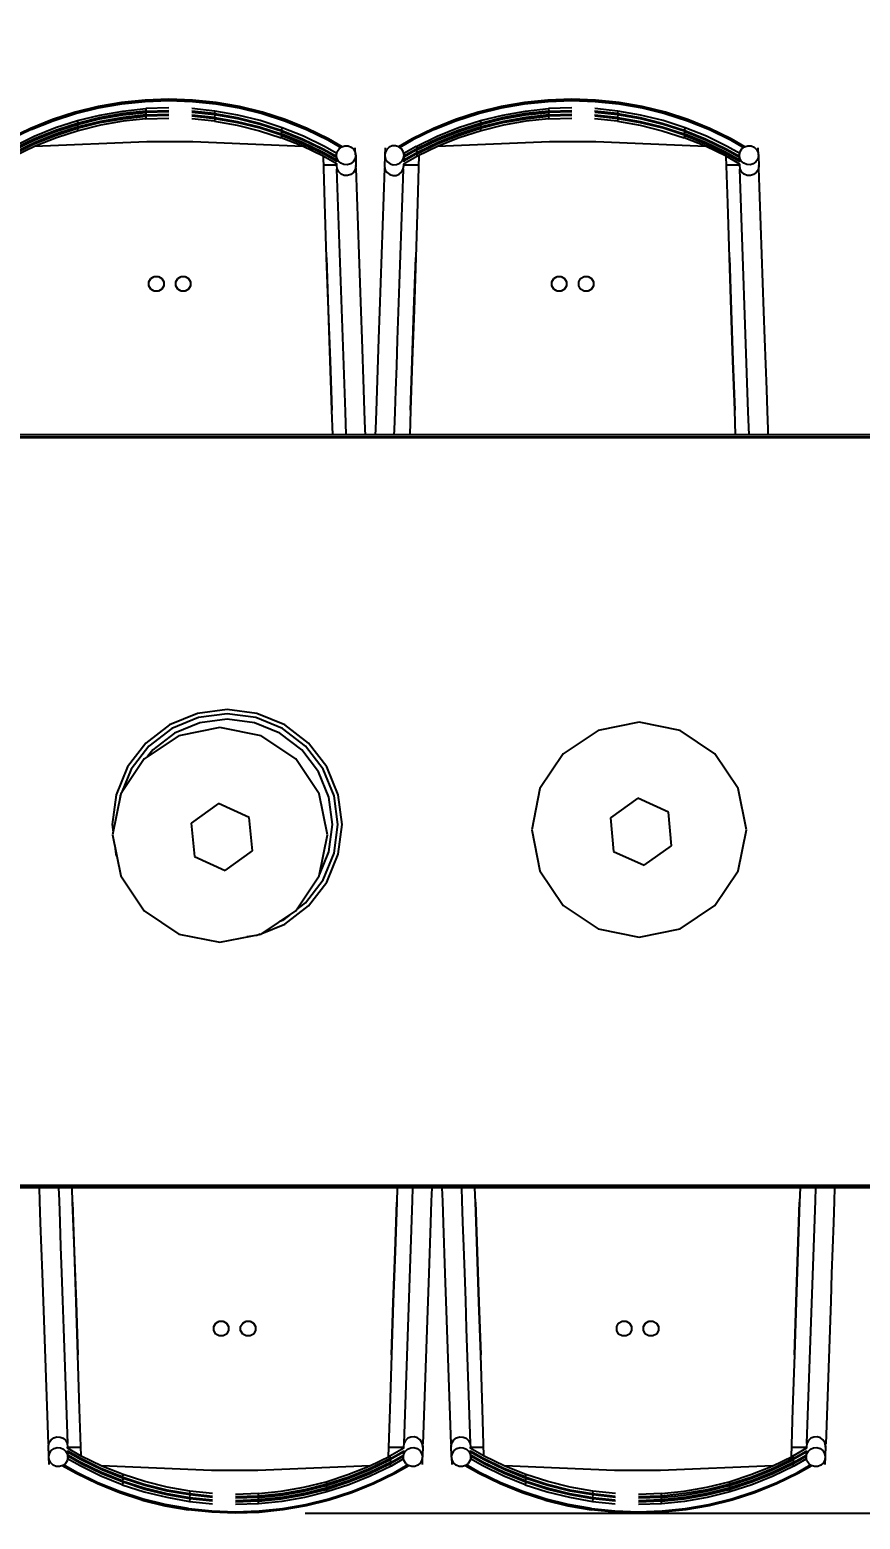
# Model space of a CAD drawing. Header units: millimetres. Extents: x 3103 to 179340, y -10977 to 70536.
# Drawn here: x 44108 to 45304, y 42404 to 44550 of the extents above; entities that cross this region are included whole.
import ezdxf

# ---------------------------------------------------------------- set-up
doc = ezdxf.new("R2010")
doc.units = ezdxf.units.MM
doc.header["$LTSCALE"] = 0.5
doc.layers.add('MEBEL', color=1, linetype='Continuous')
doc.styles.add('WROMLATS', font='wromlats.shx', dxfattribs={"bigfont": 'bigfont.shx'})
doc.dimstyles.new('juka', dxfattribs={"dimscale": 100, "dimtxt": 2, "dimasz": 2, "dimexe": 1, "dimexo": 1, "dimgap": 1, "dimtad": 1, "dimtoh": 1, "dimdec": 0, "dimzin": 0, "dimdsep": 46, "dimtxsty": 'WROMLATS', "dimblk": 'OBLIQUE', "dimcen": -3, "dimdle": 1, "dimclrd": 256, "dimclre": 256, "dimclrt": 256, "dimadec": 0, "dimazin": 0, "dimtfac": 1, "dimtdec": 0, "dimtix": 1, "dimtmove": 2, "dimatfit": 3, "dimldrblk": 'ORIGIN2', "dimfxl": 1, "dimtvp": 2.5, "dimtolj": 1, "dimtzin": 0, "dimarcsym": 0})

# ---------------------------------------------------------------- blocks, each defined once
blk = doc.blocks.new('_Oblique')
at = {"color": 0, "lineweight": -2}
blk.add_line((-0.5, -0.5), (0.5, 0.5), dxfattribs=at)
blk = doc.blocks.new('*D683')
at = {"layer": 'Defpoints', "color": 0, "transparency": 16777216}
for p in [(45898.9, 44449.6), (44404.6, 42412.4), (46713.9, 42412.4)]:
    blk.add_point(p, dxfattribs=at)
at = {"layer": 'MEBEL', "lineweight": -2, "transparency": 16777216}
for p, q in [((46713.9, 44549.6), (46713.9, 42312.4)), ((45998.9, 44449.6), (46813.9, 44449.6)), ((44504.6, 42412.4), (46813.9, 42412.4))]:
    blk.add_line(p, q, dxfattribs=at)
at = {"layer": 'MEBEL', "lineweight": -2, "transparency": 16777216, "xscale": 200, "yscale": 200, "zscale": 200}
for p, rotation in [((46713.9, 44449.6), 90), ((46713.9, 42412.4), 270)]:
    blk.add_blockref('_Oblique', p, dxfattribs=dict(at, rotation=rotation))
at = {"layer": 'MEBEL', "transparency": 16777216, "insert": (46513.9, 43431), "char_height": 200, "attachment_point": 5, "rotation": 90, "style": 'WROMLATS'}
blk.add_mtext('\\A1;2037', dxfattribs=at)
blk = doc.blocks.new('_Origin2')
at = {"color": 0, "linetype": 'ByBlock', "lineweight": -2}
blk.add_line((-0.5, 0), (-1, 0), dxfattribs=at)
for radius in [0.5, 0.25]:
    blk.add_circle((0, 0), radius, dxfattribs=at)
blk = doc.blocks.new('ms_01')
at = {"layer": 'MEBEL'}
for p, q in [((1343.4, 989.2), (1309.7, 983.4)), ((1310.1, 981.5), (1343.7, 987.3)), ((1377.4, 992.8), (1343.4, 989.2)), ((1343.7, 987.3), (1377.5, 990.9)), ((1411.5, 994), (1377.4, 992.8)), ((1377.5, 990.9), (1411.5, 992)), ((1445.7, 992.8), (1411.5, 994)), ((1411.5, 992), (1445.5, 990.9)), ((1445.5, 990.9), (1479.3, 987.3)), ((1479.6, 989.2), (1445.7, 992.8)), ((1479.6, 989.2), (1479.3, 987.3)), ((1479.3, 987.3), (1512.9, 981.4)), ((1513.3, 983.3), (1479.6, 989.2)), ((1923.8, 989.2), (1890.2, 983.4)), ((1890.6, 981.5), (1924.1, 987.3)), ((1957.8, 992.8), (1923.8, 989.2)), ((1924.1, 987.3), (1957.9, 990.9)), ((1992, 994), (1957.8, 992.8)), ((1957.9, 990.9), (1992, 992)), ((2026.1, 992.8), (1992, 994)), ((1992, 992), (2025.9, 990.9)), ((2025.9, 990.9), (2059.8, 987.3)), ((2060.1, 989.2), (2026.1, 992.8)), ((2060.1, 989.2), (2059.8, 987.3)), ((2059.8, 987.3), (2093.3, 981.4)), ((2093.7, 983.3), (2060.1, 989.2)), ((1276.6, 975.1), (1244.1, 964.6)), ((1244.7, 962.8), (1277.1, 973.3)), ((1309.7, 983.4), (1276.6, 975.1)), ((1277.1, 973.3), (1310.1, 981.5)), ((1280, 963.2), (1312.3, 971.2)), ((1280, 957.7), (1312.3, 965.7)), ((1313.1, 967.6), (1281, 959.7)), ((1312.3, 971.2), (1345.1, 976.9)), ((1312.3, 965.7), (1345.1, 971.4)), ((1312.3, 960.2), (1345.1, 965.9)), ((1345.7, 973.3), (1313.1, 967.6)), ((1345.7, 967.8), (1313.1, 962.1)), ((1345.1, 976.9), (1378.3, 980.4)), ((1345.1, 971.4), (1378.3, 974.9)), ((1345.1, 965.9), (1378.3, 969.4)), ((1378.5, 976.8), (1345.7, 973.3)), ((1378.5, 971.3), (1345.7, 967.8)), ((1378.5, 965.7), (1345.7, 962.3)), ((1411.6, 981.6), (1378.3, 980.4)), ((1378.3, 980.4), (1378.5, 976.8)), ((1411.6, 976), (1378.3, 974.9)), ((1378.3, 974.9), (1378.5, 971.3)), ((1411.6, 970.5), (1378.3, 969.4)), ((1378.3, 969.4), (1378.5, 965.7)), ((1378.5, 976.8), (1411.6, 977.9)), ((1378.5, 971.3), (1411.6, 972.4)), ((1378.5, 965.7), (1411.6, 966.9)), ((1477.4, 973.3), (1444.6, 976.8)), ((1477.4, 967.8), (1444.6, 971.2)), ((1477.4, 962.3), (1444.6, 965.7)), ((1477.9, 976.9), (1444.8, 980.4)), ((1477.9, 971.4), (1444.8, 974.9)), ((1477.9, 965.9), (1444.8, 969.4)), ((1477.9, 976.9), (1477.4, 973.3)), ((1477.4, 973.3), (1510, 967.6)), ((1477.9, 971.4), (1477.4, 967.8)), ((1477.4, 967.8), (1510, 962.1)), ((1477.9, 965.9), (1477.4, 962.3)), ((1510.7, 971.2), (1477.9, 976.9)), ((1510.7, 965.7), (1477.9, 971.4)), ((1510.7, 960.1), (1477.9, 965.9)), ((1510, 967.6), (1542.1, 959.6)), ((1543.1, 963.2), (1510.7, 971.2)), ((1512.9, 981.4), (1545.9, 973.2)), ((1546.4, 975.1), (1513.3, 983.3)), ((1546.4, 975.1), (1545.9, 973.2)), ((1545.9, 973.2), (1578.3, 962.8)), ((1578.9, 964.6), (1546.4, 975.1)), ((1857, 975.1), (1824.5, 964.6)), ((1825.2, 962.8), (1857.5, 973.3)), ((1890.2, 983.4), (1857, 975.1)), ((1857.5, 973.3), (1890.6, 981.5)), ((1860.5, 963.2), (1892.8, 971.2)), ((1860.5, 957.7), (1892.8, 965.7)), ((1893.5, 967.6), (1861.5, 959.7)), ((1892.8, 971.2), (1925.6, 976.9)), ((1892.8, 965.7), (1925.6, 971.4)), ((1892.8, 960.2), (1925.6, 965.9)), ((1926.1, 973.3), (1893.5, 967.6)), ((1926.1, 967.8), (1893.5, 962.1)), ((1925.6, 976.9), (1958.7, 980.4)), ((1925.6, 971.4), (1958.7, 974.9)), ((1925.6, 965.9), (1958.7, 969.4)), ((1959, 976.8), (1926.1, 973.3)), ((1959, 971.3), (1926.1, 967.8)), ((1959, 965.7), (1926.1, 962.3)), ((1992, 981.6), (1958.7, 980.4)), ((1958.7, 980.4), (1959, 976.8)), ((1992, 976), (1958.7, 974.9)), ((1958.7, 974.9), (1959, 971.3)), ((1992, 970.5), (1958.7, 969.4)), ((1958.7, 969.4), (1959, 965.7)), ((1959, 976.8), (1992, 977.9)), ((1959, 971.3), (1992, 972.4)), ((1959, 965.7), (1992, 966.9)), ((2057.9, 973.3), (2025, 976.8)), ((2057.9, 967.8), (2025, 971.2)), ((2057.9, 962.3), (2025, 965.7)), ((2058.4, 976.9), (2025.3, 980.4)), ((2058.4, 971.4), (2025.3, 974.9)), ((2058.4, 965.9), (2025.3, 969.4)), ((2058.4, 976.9), (2057.9, 973.3)), ((2057.9, 973.3), (2090.4, 967.6)), ((2058.4, 971.4), (2057.9, 967.8)), ((2057.9, 967.8), (2090.4, 962.1)), ((2058.4, 965.9), (2057.9, 962.3)), ((2091.2, 971.2), (2058.4, 976.9)), ((2091.2, 965.7), (2058.4, 971.4)), ((2091.2, 960.1), (2058.4, 965.9)), ((2090.4, 967.6), (2122.5, 959.6)), ((2123.5, 963.2), (2091.2, 971.2)), ((2093.3, 981.4), (2126.3, 973.2)), ((2126.9, 975.1), (2093.7, 983.3)), ((2126.9, 975.1), (2126.3, 973.2)), ((2126.3, 973.2), (2158.7, 962.8)), ((2159.4, 964.6), (2126.9, 975.1)), ((1212.4, 951.9), (1181.6, 937)), ((1213.2, 950.1), (1182.5, 935.3)), ((1244.1, 964.6), (1212.4, 951.9)), ((1212.4, 951.9), (1213.2, 950.1)), ((1213.2, 950.1), (1244.7, 962.8)), ((1217.4, 940.5), (1248.3, 953)), ((1217.4, 935), (1248.3, 947.4)), ((1249.6, 949.5), (1218.9, 937.2)), ((1248.3, 953), (1280, 963.2)), ((1248.3, 947.4), (1280, 957.7)), ((1248.3, 941.9), (1280, 952.1)), ((1281, 959.7), (1249.6, 949.5)), ((1281, 954.2), (1249.6, 944)), ((1281, 948.6), (1249.6, 938.5)), ((1281, 959.7), (1280, 963.2)), ((1280, 952.1), (1312.3, 960.2)), ((1281, 954.2), (1280, 957.7)), ((1281, 948.6), (1280, 952.1)), ((1313.1, 962.1), (1281, 954.2)), ((1313.1, 956.6), (1281, 948.6)), ((1345.7, 962.3), (1313.1, 956.6)), ((1477.4, 962.3), (1510, 956.6)), ((1510, 962.1), (1542.1, 954.1)), ((1510, 956.6), (1542.1, 948.6)), ((1543.1, 957.6), (1510.7, 965.7)), ((1543.1, 952.1), (1510.7, 960.1)), ((1542.1, 959.6), (1573.5, 949.5)), ((1542.1, 954.1), (1573.5, 943.9)), ((1542.1, 948.6), (1573.5, 938.4)), ((1574.7, 952.9), (1543.1, 963.2)), ((1574.7, 947.4), (1543.1, 957.6)), ((1574.7, 941.9), (1543.1, 952.1)), ((1574.7, 952.9), (1573.5, 949.5)), ((1573.5, 949.5), (1604.2, 937.1)), ((1573.5, 943.9), (1574.7, 947.4)), ((1605.6, 940.5), (1574.7, 952.9)), ((1574.7, 947.4), (1605.6, 935)), ((1578.3, 962.8), (1609.8, 950.1)), ((1610.6, 951.9), (1578.9, 964.6)), ((1609.8, 950.1), (1640.5, 935.3)), ((1641.4, 936.9), (1610.6, 951.9)), ((1792.8, 951.9), (1762.1, 937)), ((1793.6, 950.1), (1763, 935.3)), ((1824.5, 964.6), (1792.8, 951.9)), ((1792.8, 951.9), (1793.6, 950.1)), ((1793.6, 950.1), (1825.2, 962.8)), ((1797.9, 940.5), (1828.8, 953)), ((1797.9, 935), (1828.8, 947.4)), ((1830, 949.5), (1799.4, 937.2)), ((1828.8, 953), (1860.5, 963.2)), ((1828.8, 947.4), (1860.5, 957.7)), ((1828.8, 941.9), (1860.5, 952.1)), ((1861.5, 959.7), (1830, 949.5)), ((1861.5, 954.2), (1830, 944)), ((1861.5, 948.6), (1830, 938.5)), ((1861.5, 959.7), (1860.5, 963.2)), ((1860.5, 952.1), (1892.8, 960.2)), ((1861.5, 954.2), (1860.5, 957.7)), ((1861.5, 948.6), (1860.5, 952.1)), ((1893.5, 962.1), (1861.5, 954.2)), ((1893.5, 956.6), (1861.5, 948.6)), ((1926.1, 962.3), (1893.5, 956.6)), ((2057.9, 962.3), (2090.4, 956.6)), ((2090.4, 962.1), (2122.5, 954.1)), ((2090.4, 956.6), (2122.5, 948.6)), ((2123.5, 957.6), (2091.2, 965.7)), ((2123.5, 952.1), (2091.2, 960.1)), ((2122.5, 959.6), (2153.9, 949.5)), ((2122.5, 954.1), (2153.9, 943.9)), ((2122.5, 948.6), (2153.9, 938.4)), ((2155.2, 952.9), (2123.5, 963.2)), ((2155.2, 947.4), (2123.5, 957.6)), ((2155.2, 941.9), (2123.5, 952.1)), ((2155.2, 952.9), (2153.9, 949.5)), ((2153.9, 949.5), (2184.6, 937.1)), ((2153.9, 943.9), (2155.2, 947.4)), ((2186.1, 940.5), (2155.2, 952.9)), ((2155.2, 947.4), (2186.1, 935)), ((2158.7, 962.8), (2190.3, 950.1)), ((2191.1, 951.9), (2159.4, 964.6)), ((2190.3, 950.1), (2220.9, 935.3)), ((2221.8, 936.9), (2191.1, 951.9)), ((1187.5, 926), (1217.4, 940.5)), ((1187.5, 920.5), (1217.4, 935)), ((1187.5, 915), (1217.4, 929.5)), ((1218.9, 937.2), (1189.2, 922.8)), ((1218.9, 931.7), (1189.2, 917.3)), ((1218.9, 926.2), (1189.2, 911.7)), ((1217.4, 929.5), (1248.3, 941.9)), ((1379.6, 932.5), (1218.1, 925.8)), ((1249.6, 944), (1218.9, 931.7)), ((1249.6, 938.5), (1218.9, 926.2)), ((1446.1, 932.5), (1379.6, 932.5)), ((1604.6, 925.9), (1446.1, 932.5)), ((1604.2, 931.6), (1573.5, 943.9)), ((1573.5, 938.4), (1574.7, 941.9)), ((1604.2, 926.1), (1573.5, 938.4)), ((1574.7, 941.9), (1605.6, 929.4)), ((1604.2, 937.1), (1633.9, 922.7)), ((1633.9, 917.2), (1604.2, 931.6)), ((1633.9, 911.7), (1604.2, 926.1)), ((1635.6, 926), (1605.6, 940.5)), ((1605.6, 935), (1635.6, 920.4)), ((1605.6, 929.4), (1635.6, 914.9)), ((1653.5, 915.7), (1635.6, 926)), ((1640.5, 935.3), (1659.3, 924.4)), ((1661.2, 925.6), (1641.4, 936.9)), ((1656.8, 922.5), (1660.6, 925.4)), ((1660.6, 925.4), (1665.2, 926.8)), ((1665.2, 926.8), (1670, 926.6)), ((1670, 926.6), (1674.4, 924.7)), ((1674.4, 924.7), (1677.9, 921.5)), ((1680.6, 913.4), (1680.2, 923.8)), ((1723.3, 923.8), (1722.9, 913.3)), ((1729.1, 924.7), (1725.6, 921.5)), ((1733.5, 926.6), (1729.1, 924.7)), ((1738.3, 926.8), (1733.5, 926.6)), ((1742.9, 925.4), (1738.3, 926.8)), ((1762.1, 937), (1742.2, 925.6)), ((1746.7, 922.5), (1742.9, 925.4)), ((1763, 935.3), (1744.1, 924.5)), ((1767.9, 926), (1749.9, 915.7)), ((1769.6, 922.8), (1750.3, 911.7)), ((1767.9, 926), (1797.9, 940.5)), ((1767.9, 920.5), (1797.9, 935)), ((1767.9, 915), (1797.9, 929.5)), ((1769.6, 922.8), (1767.9, 926)), ((1799.4, 937.2), (1769.6, 922.8)), ((1799.4, 931.7), (1769.6, 917.3)), ((1799.4, 926.2), (1769.6, 911.7)), ((1797.9, 929.5), (1828.8, 941.9)), ((1960.1, 932.5), (1798.5, 925.8)), ((1830, 944), (1799.4, 931.7)), ((1830, 938.5), (1799.4, 926.2)), ((2026.5, 932.5), (1960.1, 932.5)), ((2185, 925.9), (2026.5, 932.5)), ((2184.6, 931.6), (2153.9, 943.9)), ((2153.9, 938.4), (2155.2, 941.9)), ((2184.6, 926.1), (2153.9, 938.4)), ((2155.2, 941.9), (2186.1, 929.4)), ((2184.6, 937.1), (2214.3, 922.7)), ((2214.3, 917.2), (2184.6, 931.6)), ((2214.3, 911.7), (2184.6, 926.1)), ((2216, 926), (2186.1, 940.5)), ((2186.1, 935), (2216, 920.4)), ((2186.1, 929.4), (2216, 914.9)), ((2234, 915.7), (2216, 926)), ((2220.9, 935.3), (2239.7, 924.4)), ((2241.6, 925.6), (2221.8, 936.9)), ((2237.3, 922.5), (2241.1, 925.4)), ((2241.1, 925.4), (2245.7, 926.8)), ((2245.7, 926.8), (2250.4, 926.6)), ((2250.4, 926.6), (2254.8, 924.7)), ((2254.8, 924.7), (2258.3, 921.5)), ((2261, 913.4), (2260.6, 923.8)), ((1633.9, 922.7), (1653.2, 911.7)), ((1653.5, 906), (1633.9, 917.2)), ((1653.8, 900.3), (1633.9, 911.7)), ((1636.3, 844), (1634.2, 911.5)), ((1635.6, 920.4), (1653.2, 910.3)), ((1635.6, 914.9), (1653.4, 904.7)), ((1653.1, 913.9), (1654.2, 918.6)), ((1653.7, 909.2), (1653.1, 913.9)), ((1653.3, 907.3), (1653.1, 913.9)), ((1653.4, 903.9), (1653.4, 906)), ((1655.9, 904.9), (1653.7, 909.2)), ((1654.2, 918.6), (1656.8, 922.5)), ((1659.4, 901.7), (1655.9, 904.9)), ((1663.8, 899.8), (1659.4, 901.7)), ((1677, 903.8), (1673.2, 901)), ((1679.6, 907.8), (1677, 903.8)), ((1677.9, 921.5), (1680.1, 917.2)), ((1680.7, 912.5), (1679.6, 907.8)), ((1680.1, 917.2), (1680.7, 912.5)), ((1680.7, 912.5), (1681.1, 897.1)), ((1722.8, 912.5), (1722.4, 897.1)), ((1723.4, 917.2), (1722.8, 912.5)), ((1722.8, 912.5), (1723.9, 907.8)), ((1725.6, 921.5), (1723.4, 917.2)), ((1723.9, 907.8), (1726.5, 903.8)), ((1726.5, 903.8), (1730.3, 901)), ((1739.7, 899.8), (1744.1, 901.7)), ((1744.1, 901.7), (1747.6, 904.9)), ((1749.3, 918.6), (1746.7, 922.5)), ((1747.6, 904.9), (1749.8, 909.2)), ((1750.4, 913.9), (1749.3, 918.6)), ((1769.6, 911.7), (1749.7, 900.3)), ((1749.8, 909.2), (1750.4, 913.9)), ((1769.6, 917.3), (1750, 906)), ((1767.9, 915), (1750.1, 904.8)), ((1750.1, 906.1), (1750.1, 903.9)), ((1750.4, 913.9), (1750.2, 907.3)), ((1767.9, 920.5), (1750.3, 910.4)), ((1769.6, 917.3), (1767.9, 920.5)), ((1769.6, 911.7), (1767.9, 915)), ((1771.9, 912.9), (1769.8, 844)), ((2214.3, 922.7), (2233.6, 911.7)), ((2233.9, 906), (2214.3, 917.2)), ((2234.3, 900.3), (2214.3, 911.7)), ((2216.8, 844), (2214.7, 911.5)), ((2216, 920.4), (2233.7, 910.3)), ((2216, 914.9), (2233.8, 904.7)), ((2233.6, 913.9), (2234.6, 918.6)), ((2234.2, 909.2), (2233.6, 913.9)), ((2233.8, 907.3), (2233.6, 913.9)), ((2233.9, 903.9), (2233.8, 906)), ((2236.3, 904.9), (2234.2, 909.2)), ((2234.6, 918.6), (2237.3, 922.5)), ((2239.8, 901.7), (2236.3, 904.9)), ((2244.2, 899.8), (2239.8, 901.7)), ((2257.4, 903.8), (2253.6, 901)), ((2260, 907.8), (2257.4, 903.8)), ((2258.3, 921.5), (2260.5, 917.2)), ((2261.1, 912.5), (2260, 907.8)), ((2260.5, 917.2), (2261.1, 912.5)), ((2261.1, 912.5), (2261.6, 897.1)), ((1653.6, 899.1), (1634.6, 899.1)), ((1653.6, 898.6), (1653.5, 900.4)), ((1653.6, 899), (1653.5, 900.4)), ((1653.6, 898.4), (1653.6, 898.6)), ((1654.2, 893.7), (1653.6, 898.4)), ((1665.9, 543.6), (1653.7, 893.4)), ((1653.7, 893.4), (1654.3, 893.4)), ((1656.3, 889.4), (1654.2, 893.7)), ((1659.9, 886.1), (1656.3, 889.4)), ((1664.3, 884.3), (1659.9, 886.1)), ((1668.6, 899.6), (1663.8, 899.8)), ((1669, 884), (1664.3, 884.3)), ((1673.2, 901), (1668.6, 899.6)), ((1673.6, 885.4), (1669, 884)), ((1677.4, 888.3), (1673.6, 885.4)), ((1680, 892.3), (1677.4, 888.3)), ((1681.1, 897), (1680, 892.3)), ((1681.3, 894.4), (1680.5, 894.3)), ((1681.1, 897), (1681.1, 898.6)), ((1681.1, 897.1), (1681.1, 897)), ((1688.5, 688.3), (1681.3, 894.4)), ((1722.2, 894.4), (1715, 688.3)), ((1723, 894.3), (1722.2, 894.4)), ((1722.4, 898.6), (1722.4, 897)), ((1722.4, 897.1), (1722.4, 897)), ((1722.4, 897), (1723.4, 892.3)), ((1723.4, 892.3), (1726.1, 888.3)), ((1726.1, 888.3), (1729.9, 885.4)), ((1729.9, 885.4), (1734.5, 884)), ((1730.3, 901), (1734.9, 899.6)), ((1734.5, 884), (1739.2, 884.3)), ((1734.9, 899.6), (1739.7, 899.8)), ((1739.2, 884.3), (1743.6, 886.1)), ((1743.6, 886.1), (1747.1, 889.4)), ((1744, 727.8), (1749.8, 893.4)), ((1747.1, 889.4), (1749.3, 893.7)), ((1749.8, 893.4), (1749.2, 893.4)), ((1749.3, 893.7), (1749.9, 898.4)), ((1750, 900.5), (1749.9, 899)), ((1749.9, 898.6), (1750, 900.5)), ((1771.5, 899.1), (1749.9, 899.1)), ((1749.9, 898.4), (1749.9, 898.6)), ((2234, 899.1), (2215, 899.1)), ((2234, 899), (2233.9, 900.4)), ((2234, 898.6), (2234, 900.4)), ((2234, 898.4), (2234, 898.6)), ((2234.6, 893.7), (2234, 898.4)), ((2246.4, 543.6), (2234.2, 893.4)), ((2234.2, 893.4), (2234.7, 893.4)), ((2236.8, 889.4), (2234.6, 893.7)), ((2240.3, 886.1), (2236.8, 889.4)), ((2244.7, 884.3), (2240.3, 886.1)), ((2249, 899.6), (2244.2, 899.8)), ((2249.5, 884), (2244.7, 884.3)), ((2253.6, 901), (2249, 899.6)), ((2254.1, 885.4), (2249.5, 884)), ((2257.9, 888.3), (2254.1, 885.4)), ((2260.5, 892.3), (2257.9, 888.3)), ((2261.6, 897), (2260.5, 892.3)), ((2261.7, 894.4), (2261, 894.3)), ((2261.6, 897), (2261.5, 898.6)), ((2261.6, 897.1), (2261.6, 897)), ((2268.9, 688.3), (2261.7, 894.4)), ((1638.9, 765.9), (1636.3, 844)), ((1769.8, 844), (1767.3, 765.9)), ((2219.3, 765.9), (2216.8, 844)), ((1641.4, 690.1), (1638.9, 765.9)), ((1638.9, 765.9), (1641.3, 690.1)), ((1764.7, 690.1), (1767.3, 765.9)), ((1767.3, 765.9), (1764.8, 690.1)), ((2221.8, 690.1), (2219.3, 765.9)), ((2219.3, 765.9), (2221.8, 690.1)), ((1382.8, 730.9), (1385.7, 735.8)), ((1382.8, 725.2), (1382.8, 730.9)), ((1385.7, 735.8), (1390.6, 738.7)), ((1390.6, 738.7), (1396.4, 738.7)), ((1396.4, 738.7), (1401.3, 735.8)), ((1401.3, 735.8), (1404.2, 730.9)), ((1404.2, 730.9), (1404.2, 725.2)), ((1421.5, 730.9), (1424.4, 735.8)), ((1421.5, 725.2), (1421.5, 730.9)), ((1424.4, 735.8), (1429.3, 738.7)), ((1429.3, 738.7), (1435.1, 738.7)), ((1435.1, 738.7), (1440, 735.8)), ((1440, 735.8), (1442.9, 730.9)), ((1442.9, 730.9), (1442.9, 725.2)), ((1963.3, 730.9), (1966.1, 735.8)), ((1963.3, 725.2), (1963.3, 730.9)), ((1966.1, 735.8), (1971.1, 738.7)), ((1971.1, 738.7), (1976.8, 738.7)), ((1976.8, 738.7), (1981.7, 735.8)), ((1981.7, 735.8), (1984.6, 730.9)), ((1984.6, 730.9), (1984.6, 725.2)), ((2002, 730.9), (2004.8, 735.8)), ((2002, 725.2), (2002, 730.9)), ((2004.8, 735.8), (2009.8, 738.7)), ((2009.8, 738.7), (2015.5, 738.7)), ((2015.5, 738.7), (2020.4, 735.8)), ((2020.4, 735.8), (2023.3, 730.9)), ((2023.3, 730.9), (2023.3, 725.2)), ((1385.7, 720.2), (1382.8, 725.2)), ((1390.6, 717.3), (1385.7, 720.2)), ((1396.4, 717.3), (1390.6, 717.3)), ((1401.3, 720.2), (1396.4, 717.3)), ((1404.2, 725.2), (1401.3, 720.2)), ((1424.4, 720.2), (1421.5, 725.2)), ((1429.3, 717.3), (1424.4, 720.2)), ((1435.1, 717.3), (1429.3, 717.3)), ((1440, 720.2), (1435.1, 717.3)), ((1442.9, 725.2), (1440, 720.2)), ((1742.6, 687.4), (1744, 727.8)), ((1966.1, 720.2), (1963.3, 725.2)), ((1971.1, 717.3), (1966.1, 720.2)), ((1976.8, 717.3), (1971.1, 717.3)), ((1981.7, 720.2), (1976.8, 717.3)), ((1984.6, 725.2), (1981.7, 720.2)), ((2004.8, 720.2), (2002, 725.2)), ((2009.8, 717.3), (2004.8, 720.2)), ((2015.5, 717.3), (2009.8, 717.3)), ((2020.4, 720.2), (2015.5, 717.3)), ((2023.3, 725.2), (2020.4, 720.2)), ((1641.3, 690.1), (1643.8, 616.8)), ((1643.9, 616.8), (1641.4, 690.1)), ((1689.9, 648.5), (1688.5, 688.3)), ((1715, 688.3), (1713.6, 648.5)), ((1741.2, 647.5), (1742.6, 687.4)), ((1764.8, 690.1), (1762.3, 616.8)), ((1762.3, 616.8), (1764.7, 690.1)), ((2224.3, 616.8), (2221.8, 690.1)), ((2221.8, 690.1), (2224.3, 616.8)), ((2270.3, 648.5), (2268.9, 688.3)), ((1692.4, 575.5), (1689.9, 648.5)), ((1713.6, 648.5), (1710, 544.5)), ((1739.9, 609.6), (1741.2, 647.5)), ((2272.9, 575.5), (2270.3, 648.5)), ((1643.8, 616.8), (1646.4, 546)), ((1646.4, 546), (1643.9, 616.8)), ((1738.6, 574.5), (1739.9, 609.6)), ((1762.3, 616.8), (1759.8, 546)), ((1759.8, 546), (1762.3, 616.8)), ((2226.8, 546), (2224.3, 616.8)), ((2224.3, 616.8), (2226.8, 546)), ((1693.5, 544.5), (1692.4, 575.5)), ((1737.6, 543.6), (1738.6, 574.5)), ((2273.9, 544.5), (2272.9, 575.5)), ((1647.7, 510.2), (1646.4, 546)), ((1667.1, 510.2), (1665.9, 543.6)), ((1694.4, 518.6), (1693.5, 544.5)), ((1710, 544.5), (1709.1, 518.6)), ((1736.7, 517.6), (1737.6, 543.6)), ((1759.8, 546), (1758.5, 510.2)), ((2228.1, 510.2), (2226.8, 546)), ((2247.5, 510.2), (2246.4, 543.6)), ((2274.8, 518.6), (2273.9, 544.5)), ((1694.7, 510.2), (1694.4, 518.6)), ((1709.1, 518.6), (1708.8, 510.2)), ((1736.4, 510.2), (1736.7, 517.6)), ((2275.1, 510.2), (2274.8, 518.6)), ((2573.5, 510.2), (446.2, 510.2)), ((2571.9, 507.1), (447.7, 507.1)), ((460.5, 506.5), (2559.1, 506.5)), ((1452.7, 109.1), (1412.7, 92.6)), ((1495.6, 114.8), (1452.7, 109.1)), ((1495.6, 108.6), (1454.3, 103.2)), ((1538.5, 109.1), (1495.6, 114.8)), ((1536.9, 103.2), (1495.6, 108.6)), ((1578.5, 92.6), (1538.5, 109.1)), ((1412.7, 92.6), (1378.4, 66.2)), ((1415.8, 87.2), (1382.8, 61.9)), ((1454.3, 103.2), (1415.8, 87.2)), ((1456.3, 95.7), (1419.7, 80.5)), ((1485.2, 88.7), (1426, 76.9)), ((1495.6, 100.8), (1456.3, 95.7)), ((1544.4, 76.9), (1485.2, 88.7)), ((1534.9, 95.7), (1495.6, 100.8)), ((1571.5, 80.5), (1534.9, 95.7)), ((1575.4, 87.2), (1536.9, 103.2)), ((1608.5, 61.9), (1575.4, 87.2)), ((1612.8, 66.2), (1578.5, 92.6)), ((2089.1, 96.2), (2029.9, 84.4)), ((2148.3, 84.4), (2089.1, 96.2)), ((1378.4, 66.2), (1352.1, 31.9)), ((1426, 76.9), (1375.8, 43.4)), ((1419.7, 80.5), (1388.3, 56.4)), ((1594.6, 43.4), (1544.4, 76.9)), ((1602.9, 56.4), (1571.5, 80.5)), ((1639.1, 31.9), (1612.8, 66.2)), ((2029.9, 84.4), (1979.7, 50.9)), ((2198.4, 50.9), (2148.3, 84.4)), ((1375.8, 43.4), (1342.3, -6.8)), ((1382.8, 61.9), (1357.4, 28.8)), ((1388.3, 56.4), (1380.9, 46.8)), ((1628.1, -6.8), (1594.6, 43.4)), ((1627.1, 24.9), (1602.9, 56.4)), ((1633.8, 28.8), (1608.5, 61.9)), ((1979.7, 50.9), (1946.2, 0.7)), ((2232, 0.7), (2198.4, 50.9)), ((1352.1, 31.9), (1335.5, -8.1)), ((1357.4, 28.8), (1343.2, -5.4)), ((1642.2, -11.7), (1627.1, 24.9)), ((1649.8, -9.7), (1633.8, 28.8)), ((1655.7, -8.1), (1639.1, 31.9)), ((1946.2, 0.7), (1934.4, -58.5)), ((2243.7, -58.5), (2232, 0.7)), ((1335.5, -8.1), (1329.9, -51)), ((1342.3, -6.8), (1330.5, -66)), ((1341.5, -9.7), (1340.9, -13.7)), ((1342, -8.4), (1341.5, -9.7)), ((1483.3, -20.8), (1443.9, -49)), ((1527.4, -40.8), (1483.3, -20.8)), ((1639.9, -66), (1628.1, -6.8)), ((1647.4, -51), (1642.2, -11.7)), ((1655.2, -51), (1649.8, -9.7)), ((1661.3, -51), (1655.7, -8.1)), ((2087.2, -13.3), (2047.8, -41.5)), ((2131.2, -33.4), (2087.2, -13.3)), ((1532.1, -89), (1527.4, -40.8)), ((2047.8, -41.5), (2052.4, -89.7)), ((2135.9, -81.6), (2131.2, -33.4)), ((1329.9, -51), (1331.3, -61.9)), ((1443.9, -49), (1448.6, -97.2)), ((1642.2, -90.3), (1647.4, -51)), ((1649.8, -92.3), (1655.2, -51)), ((1655.7, -93.9), (1661.3, -51)), ((1934.4, -58.5), (1946.2, -117.7)), ((2232, -117.7), (2243.7, -58.5)), ((1330.5, -66), (1342.3, -125.2)), ((1628.1, -125.2), (1639.9, -66)), ((2096.5, -109.7), (2135.9, -81.6)), ((1335.5, -93.9), (1334.5, -85.9)), ((1336.6, -96.4), (1335.5, -93.9)), ((1448.6, -97.2), (1492.7, -117.2)), ((1492.7, -117.2), (1532.1, -89)), ((1628.4, -123.6), (1642.2, -90.3)), ((1633.8, -130.8), (1649.8, -92.3)), ((1639.1, -133.9), (1655.7, -93.9)), ((2052.4, -89.7), (2096.5, -109.7)), ((1342.3, -125.2), (1375.8, -175.4)), ((1594.6, -175.4), (1628.1, -125.2)), ((1627.1, -126.9), (1626.4, -127.8)), ((1627.2, -126.5), (1627.1, -126.9)), ((1946.2, -117.7), (1979.7, -167.9)), ((2198.4, -167.9), (2232, -117.7)), ((1608.5, -163.8), (1633.8, -130.8)), ((1612.8, -168.2), (1639.1, -133.9)), ((1578.5, -194.5), (1612.8, -168.2)), ((1595.8, -173.6), (1608.5, -163.8)), ((1979.7, -167.9), (2029.9, -201.5)), ((2148.3, -201.5), (2198.4, -167.9)), ((1375.8, -175.4), (1426, -208.9)), ((1544.4, -208.9), (1594.6, -175.4)), ((1575.4, -189.2), (1571.4, -190.9)), ((1585.6, -181.4), (1575.4, -189.2)), ((1426, -208.9), (1485.2, -220.7)), ((1485.2, -220.7), (1544.4, -208.9)), ((1538.5, -211.1), (1523.8, -213)), ((1543.1, -209.2), (1538.5, -211.1)), ((1545.5, -208.2), (1578.5, -194.5)), ((2029.9, -201.5), (2089.1, -213.2)), ((2089.1, -213.2), (2148.3, -201.5)), ((2573.5, -574.6), (446.2, -574.6)), ((2571.9, -571.5), (447.7, -571.5)), ((2559.1, -570.9), (460.5, -570.9)), ((1225.7, -593.8), (1225, -574.6)), ((1252.6, -574.6), (1253.3, -592.8)), ((1272.9, -595.3), (1272.1, -574.6)), ((1740.6, -574.6), (1739.9, -595.3)), ((1762.7, -574.6), (1762.1, -592.8)), ((1790.3, -574.6), (1789.7, -593.8)), ((1806.1, -593.8), (1805.5, -574.6)), ((1833.1, -574.6), (1833.7, -592.8)), ((1853.3, -595.2), (1852.5, -574.6)), ((2321.1, -574.6), (2320.3, -595.2)), ((2343.2, -574.6), (2342.5, -592.8)), ((2370.8, -574.6), (2370.1, -593.8)), ((1226.8, -624.8), (1225.7, -593.8)), ((1253.3, -592.8), (1254.4, -623.8)), ((1275.4, -666.1), (1272.9, -595.3)), ((1272.9, -595.3), (1275.3, -666.1)), ((1739.9, -595.3), (1737.4, -666.1)), ((1737.4, -666.1), (1739.9, -595.3)), ((1762.1, -592.8), (1749.9, -942.7)), ((1789.7, -593.8), (1788.6, -624.8)), ((1807.2, -624.8), (1806.1, -593.8)), ((1833.7, -592.8), (1834.8, -623.8)), ((1855.8, -666.1), (1853.3, -595.2)), ((1853.3, -595.2), (1855.8, -666.1)), ((2320.3, -595.2), (2317.8, -666.1)), ((2317.8, -666.1), (2320.3, -595.2)), ((2342.5, -592.8), (2330.3, -942.7)), ((2370.1, -593.8), (2369, -624.8)), ((1229.3, -697.8), (1226.8, -624.8)), ((1254.4, -623.8), (1255.6, -658.8)), ((1788.6, -624.8), (1786, -697.8)), ((1809.8, -697.8), (1807.2, -624.8)), ((1834.8, -623.8), (1836, -658.8)), ((2369, -624.8), (2366.5, -697.8)), ((1255.6, -658.8), (1256.9, -696.8)), ((1836, -658.8), (1837.3, -696.8)), ((1275.3, -666.1), (1277.8, -739.4)), ((1277.9, -739.4), (1275.4, -666.1)), ((1737.4, -666.1), (1734.9, -739.4)), ((1734.9, -739.4), (1737.4, -666.1)), ((1858.3, -739.4), (1855.8, -666.1)), ((1855.8, -666.1), (1858.3, -739.4)), ((2317.8, -666.1), (2315.3, -739.4)), ((2315.3, -739.4), (2317.8, -666.1)), ((1230.7, -737.6), (1229.3, -697.8)), ((1256.9, -696.8), (1258.3, -736.6)), ((1786, -697.8), (1784.6, -737.6)), ((1811.2, -737.6), (1809.8, -697.8)), ((1837.3, -696.8), (1838.7, -736.6)), ((2366.5, -697.8), (2365.1, -737.6)), ((1237.9, -943.6), (1230.7, -737.6)), ((1258.3, -736.6), (1259.7, -777)), ((1277.8, -739.4), (1280.4, -815.1)), ((1280.4, -815.1), (1277.9, -739.4)), ((1734.9, -739.4), (1732.4, -815.1)), ((1732.4, -815.1), (1734.9, -739.4)), ((1784.6, -737.6), (1777.4, -943.6)), ((1818.3, -943.6), (1811.2, -737.6)), ((1838.7, -736.6), (1840.1, -777)), ((1860.8, -815.1), (1858.3, -739.4)), ((1858.3, -739.4), (1860.8, -815.1)), ((2315.3, -739.4), (2312.8, -815.1)), ((2312.8, -815.1), (2315.3, -739.4)), ((2365.1, -737.6), (2357.9, -943.6)), ((1476.3, -774.4), (1479.2, -769.5)), ((1479.2, -769.5), (1484.2, -766.6)), ((1484.2, -766.6), (1489.9, -766.6)), ((1489.9, -766.6), (1494.8, -769.5)), ((1494.8, -769.5), (1497.7, -774.4)), ((1515, -774.4), (1517.9, -769.5)), ((1517.9, -769.5), (1522.9, -766.6)), ((1522.9, -766.6), (1528.6, -766.6)), ((1528.6, -766.6), (1533.5, -769.5)), ((1533.5, -769.5), (1536.4, -774.4)), ((2056.8, -774.4), (2059.6, -769.5)), ((2059.6, -769.5), (2064.6, -766.6)), ((2064.6, -766.6), (2070.3, -766.6)), ((2070.3, -766.6), (2075.3, -769.5)), ((2075.3, -769.5), (2078.1, -774.4)), ((2095.5, -774.4), (2098.3, -769.5)), ((2098.3, -769.5), (2103.3, -766.6)), ((2103.3, -766.6), (2109, -766.6)), ((2109, -766.6), (2114, -769.5)), ((2114, -769.5), (2116.8, -774.4)), ((1259.7, -777), (1265.5, -942.7)), ((1476.3, -780.1), (1476.3, -774.4)), ((1479.2, -785.1), (1476.3, -780.1)), ((1484.2, -787.9), (1479.2, -785.1)), ((1489.9, -787.9), (1484.2, -787.9)), ((1494.8, -785.1), (1489.9, -787.9)), ((1497.7, -780.1), (1494.8, -785.1)), ((1497.7, -774.4), (1497.7, -780.1)), ((1515, -780.1), (1515, -774.4)), ((1517.9, -785.1), (1515, -780.1)), ((1522.9, -787.9), (1517.9, -785.1)), ((1528.6, -787.9), (1522.9, -787.9)), ((1533.5, -785.1), (1528.6, -787.9)), ((1536.4, -780.1), (1533.5, -785.1)), ((1536.4, -774.4), (1536.4, -780.1)), ((1840.1, -777), (1845.9, -942.7)), ((2056.8, -780.1), (2056.8, -774.4)), ((2059.6, -785.1), (2056.8, -780.1)), ((2064.6, -787.9), (2059.6, -785.1)), ((2070.3, -787.9), (2064.6, -787.9)), ((2075.3, -785.1), (2070.3, -787.9)), ((2078.1, -780.1), (2075.3, -785.1)), ((2078.1, -774.4), (2078.1, -780.1)), ((2095.5, -780.1), (2095.5, -774.4)), ((2098.3, -785.1), (2095.5, -780.1)), ((2103.3, -787.9), (2098.3, -785.1)), ((2109, -787.9), (2103.3, -787.9)), ((2114, -785.1), (2109, -787.9)), ((2116.8, -780.1), (2114, -785.1)), ((2116.8, -774.4), (2116.8, -780.1)), ((1282.9, -893.3), (1280.4, -815.1)), ((1732.4, -815.1), (1729.9, -893.3)), ((1863.3, -893.3), (1860.8, -815.1)), ((2312.8, -815.1), (2310.3, -893.3)), ((1285, -960.7), (1282.9, -893.3)), ((1729.9, -893.3), (1727.7, -962.1)), ((1865.4, -960.7), (1863.3, -893.3)), ((2310.3, -893.3), (2308.1, -962.1)), ((1238.7, -943.6), (1237.9, -943.6)), ((1238.1, -946.2), (1239.2, -941.6)), ((1239.2, -941.6), (1241.8, -937.6)), ((1241.8, -937.6), (1245.6, -934.7)), ((1245.6, -934.7), (1250.2, -933.3)), ((1250.2, -933.3), (1254.9, -933.5)), ((1254.9, -933.5), (1259.3, -935.4)), ((1259.3, -935.4), (1262.9, -938.7)), ((1262.9, -938.7), (1265, -942.9)), ((1265.5, -942.7), (1264.9, -942.7)), ((1265, -942.9), (1265.6, -947.7)), ((1750.3, -942.9), (1749.7, -947.7)), ((1749.9, -942.7), (1750.4, -942.7)), ((1752.5, -938.7), (1750.3, -942.9)), ((1756, -935.4), (1752.5, -938.7)), ((1760.4, -933.5), (1756, -935.4)), ((1765.2, -933.3), (1760.4, -933.5)), ((1769.8, -934.7), (1765.2, -933.3)), ((1773.6, -937.6), (1769.8, -934.7)), ((1776.2, -941.6), (1773.6, -937.6)), ((1777.3, -946.2), (1776.2, -941.6)), ((1777.4, -943.6), (1776.7, -943.6)), ((1819.1, -943.6), (1818.3, -943.6)), ((1818.5, -946.2), (1819.6, -941.6)), ((1819.6, -941.6), (1822.2, -937.6)), ((1822.2, -937.6), (1826, -934.7)), ((1826, -934.7), (1830.6, -933.3)), ((1830.6, -933.3), (1835.4, -933.5)), ((1835.4, -933.5), (1839.8, -935.4)), ((1839.8, -935.4), (1843.3, -938.7)), ((1843.3, -938.7), (1845.5, -942.9)), ((1845.9, -942.7), (1845.4, -942.7)), ((1845.5, -942.9), (1846.1, -947.7)), ((2330.8, -942.9), (2330.2, -947.7)), ((2330.3, -942.7), (2330.9, -942.7)), ((2332.9, -938.7), (2330.8, -942.9)), ((2336.4, -935.4), (2332.9, -938.7)), ((2340.9, -933.5), (2336.4, -935.4)), ((2345.6, -933.3), (2340.9, -933.5)), ((2350.2, -934.7), (2345.6, -933.3)), ((2354, -937.6), (2350.2, -934.7)), ((2356.6, -941.6), (2354, -937.6)), ((2357.7, -946.2), (2356.6, -941.6)), ((2357.9, -943.6), (2357.1, -943.6)), ((1238.1, -946.4), (1238.1, -946.2)), ((1238.1, -947.9), (1238.1, -946.2)), ((1238.6, -961.7), (1238.1, -946.4)), ((1238.6, -961.7), (1239.6, -957.1)), ((1239.1, -966.5), (1238.6, -961.7)), ((1239, -973), (1238.7, -962.6)), ((1239.6, -957.1), (1242.2, -953.1)), ((1242.2, -953.1), (1246.1, -950.2)), ((1246.1, -950.2), (1250.6, -948.8)), ((1250.6, -948.8), (1255.4, -949.1)), ((1255.4, -949.1), (1259.8, -950.9)), ((1259.8, -950.9), (1263.3, -954.2)), ((1263.3, -954.2), (1265.5, -958.4)), ((1266.1, -963.2), (1265, -967.8)), ((1285.3, -960.9), (1265.4, -949.5)), ((1265.5, -958.4), (1266.1, -963.2)), ((1265.6, -947.7), (1265.6, -947.8)), ((1265.6, -947.8), (1265.7, -949.7)), ((1265.7, -949.7), (1265.7, -948.2)), ((1284.6, -948.4), (1265.7, -948.4)), ((1285.3, -966.5), (1265.7, -955.2)), ((1283.6, -975.2), (1265.7, -964.9)), ((1265.9, -955.3), (1265.8, -953.1)), ((1283.6, -964.2), (1265.8, -953.9)), ((1266.1, -963.2), (1265.9, -956.6)), ((1283.6, -969.7), (1266, -959.6)), ((1285.3, -972), (1266, -960.9)), ((1313.6, -978.7), (1283.6, -964.2)), ((1315, -975.4), (1285.3, -960.9)), ((1700.3, -975.4), (1730, -961)), ((1731.7, -964.2), (1701.8, -978.7)), ((1749.7, -948.4), (1728.1, -948.4)), ((1750, -949.6), (1730, -961)), ((1749.6, -955.3), (1730, -966.5)), ((1730, -961), (1731.7, -964.2)), ((1730, -972), (1749.3, -961)), ((1731.7, -964.2), (1749.5, -954)), ((1731.7, -969.7), (1749.4, -959.6)), ((1749.7, -965), (1731.7, -975.3)), ((1749.5, -956.6), (1749.3, -963.2)), ((1749.3, -963.2), (1749.9, -958.4)), ((1750.4, -967.8), (1749.3, -963.2)), ((1749.6, -953.1), (1749.5, -955.3)), ((1749.7, -947.7), (1749.7, -947.8)), ((1749.7, -947.8), (1749.7, -949.7)), ((1749.7, -949.7), (1749.7, -948.2)), ((1749.9, -958.4), (1752, -954.2)), ((1752, -954.2), (1755.6, -950.9)), ((1755.6, -950.9), (1760, -949.1)), ((1760, -949.1), (1764.7, -948.8)), ((1764.7, -948.8), (1769.3, -950.2)), ((1769.3, -950.2), (1773.1, -953.1)), ((1773.1, -953.1), (1775.7, -957.1)), ((1775.7, -957.1), (1776.8, -961.7)), ((1776.8, -961.7), (1776.2, -966.5)), ((1776.7, -962.6), (1776.3, -973)), ((1777.3, -946.4), (1776.8, -961.7)), ((1777.2, -947.9), (1777.3, -946.2)), ((1777.3, -946.2), (1777.3, -946.4)), ((1818.5, -946.4), (1818.5, -946.2)), ((1818.6, -947.9), (1818.5, -946.2)), ((1819, -961.7), (1818.5, -946.4)), ((1819, -961.7), (1820.1, -957.1)), ((1819.6, -966.5), (1819, -961.7)), ((1819.5, -973), (1819.1, -962.6)), ((1820.1, -957.1), (1822.7, -953.1)), ((1822.7, -953.1), (1826.5, -950.2)), ((1826.5, -950.2), (1831.1, -948.8)), ((1831.1, -948.8), (1835.8, -949.1)), ((1835.8, -949.1), (1840.2, -950.9)), ((1840.2, -950.9), (1843.8, -954.2)), ((1843.8, -954.2), (1845.9, -958.4)), ((1846.5, -963.2), (1845.4, -967.8)), ((1865.7, -960.9), (1845.8, -949.5)), ((1845.9, -958.4), (1846.5, -963.2)), ((1846.1, -947.7), (1846.1, -947.8)), ((1846.1, -947.8), (1846.1, -949.7)), ((1846.1, -949.7), (1846.1, -948.2)), ((1865, -948.4), (1846.1, -948.4)), ((1864, -975.2), (1846.1, -964.9)), ((1846.3, -955.3), (1846.2, -953.1)), ((1864, -964.2), (1846.2, -953.9)), ((1865.7, -966.5), (1846.2, -955.2)), ((1846.5, -963.2), (1846.3, -956.6)), ((1864, -969.7), (1846.4, -959.6)), ((1865.7, -972), (1846.5, -960.9)), ((1894, -978.7), (1864, -964.2)), ((1895.5, -975.3), (1865.7, -960.9)), ((2280.7, -975.4), (2310.5, -961)), ((2312.2, -964.2), (2282.2, -978.7)), ((2330.2, -948.4), (2308.6, -948.4)), ((2330.4, -949.6), (2310.5, -961)), ((2330, -955.3), (2310.5, -966.5)), ((2310.5, -961), (2312.2, -964.2)), ((2310.5, -972), (2329.8, -961)), ((2312.2, -964.2), (2330, -954)), ((2312.2, -969.7), (2329.8, -959.6)), ((2330.1, -965), (2312.2, -975.3)), ((2329.9, -956.6), (2329.7, -963.2)), ((2329.7, -963.2), (2330.3, -958.4)), ((2330.8, -967.8), (2329.7, -963.2)), ((2330, -953.1), (2329.9, -955.3)), ((2330.2, -947.8), (2330.1, -949.7)), ((2330.1, -949.7), (2330.2, -948.2)), ((2330.2, -947.7), (2330.2, -947.8)), ((2330.3, -958.4), (2332.5, -954.2)), ((2332.5, -954.2), (2336, -950.9)), ((2336, -950.9), (2340.4, -949.1)), ((2340.4, -949.1), (2345.2, -948.8)), ((2345.2, -948.8), (2349.7, -950.2)), ((2349.7, -950.2), (2353.6, -953.1)), ((2353.6, -953.1), (2356.2, -957.1)), ((2356.2, -957.1), (2357.2, -961.7)), ((2357.2, -961.7), (2356.7, -966.5)), ((2357.1, -962.6), (2356.8, -973)), ((2357.7, -946.4), (2357.2, -961.7)), ((2357.7, -946.2), (2357.7, -946.4)), ((2357.7, -947.9), (2357.7, -946.2)), ((1241.3, -970.7), (1239.1, -966.5)), ((1244.8, -974), (1241.3, -970.7)), ((1249.2, -975.8), (1244.8, -974)), ((1254, -976.1), (1249.2, -975.8)), ((1258.6, -974.7), (1254, -976.1)), ((1277.8, -986.2), (1258, -974.8)), ((1262.4, -971.8), (1258.6, -974.7)), ((1278.8, -984.5), (1259.9, -973.7)), ((1265, -967.8), (1262.4, -971.8)), ((1308.6, -1001.1), (1277.8, -986.2)), ((1309.4, -999.3), (1278.8, -984.5)), ((1313.6, -984.2), (1283.6, -969.7)), ((1313.6, -989.7), (1283.6, -975.2)), ((1315, -980.9), (1285.3, -966.5)), ((1315, -986.4), (1285.3, -972)), ((1344.5, -991.1), (1313.6, -978.7)), ((1344.5, -996.6), (1313.6, -984.2)), ((1473.2, -981.7), (1314.6, -975.1)), ((1345.7, -987.7), (1315, -975.4)), ((1345.7, -993.2), (1315, -980.9)), ((1345.7, -998.7), (1315, -986.4)), ((1539.6, -981.7), (1473.2, -981.7)), ((1701.1, -975), (1539.6, -981.7)), ((1669.6, -987.7), (1700.3, -975.4)), ((1669.6, -993.3), (1700.3, -980.9)), ((1669.6, -998.8), (1700.3, -986.5)), ((1701.8, -978.7), (1670.9, -991.2)), ((1701.8, -984.3), (1670.9, -996.7)), ((1700.3, -980.9), (1730, -966.5)), ((1700.3, -986.5), (1730, -972)), ((1731.7, -969.7), (1701.8, -984.3)), ((1731.7, -975.3), (1701.8, -989.8)), ((1706.1, -999.4), (1736.7, -984.5)), ((1737.6, -986.2), (1706.8, -1001.1)), ((1730, -966.5), (1731.7, -969.7)), ((1731.7, -975.3), (1730, -972)), ((1736.7, -984.5), (1755.5, -973.7)), ((1757.4, -974.9), (1737.6, -986.2)), ((1753, -971.8), (1750.4, -967.8)), ((1756.8, -974.7), (1753, -971.8)), ((1761.4, -976.1), (1756.8, -974.7)), ((1766.1, -975.8), (1761.4, -976.1)), ((1770.5, -974), (1766.1, -975.8)), ((1774.1, -970.7), (1770.5, -974)), ((1776.2, -966.5), (1774.1, -970.7)), ((1821.7, -970.7), (1819.6, -966.5)), ((1825.3, -974), (1821.7, -970.7)), ((1829.6, -975.8), (1825.3, -974)), ((1834.4, -976.1), (1829.6, -975.8)), ((1839, -974.7), (1834.4, -976.1)), ((1858.3, -986.2), (1838.5, -974.8)), ((1842.8, -971.8), (1839, -974.7)), ((1859.2, -984.5), (1840.3, -973.7)), ((1845.4, -967.8), (1842.8, -971.8)), ((1889, -1001.1), (1858.3, -986.2)), ((1889.8, -999.3), (1859.2, -984.5)), ((1894, -984.2), (1864, -969.7)), ((1894, -989.7), (1864, -975.2)), ((1895.5, -980.9), (1865.7, -966.5)), ((1895.5, -986.4), (1865.7, -972)), ((1924.9, -991.1), (1894, -978.7)), ((1924.9, -996.6), (1894, -984.2)), ((2053.6, -981.7), (1895, -975.1)), ((1926.1, -987.7), (1895.5, -975.3)), ((1926.1, -993.2), (1895.5, -980.9)), ((1926.1, -998.7), (1895.5, -986.4)), ((2120, -981.7), (2053.6, -981.7)), ((2281.5, -975), (2120, -981.7)), ((2250.1, -987.7), (2280.7, -975.4)), ((2250.1, -993.2), (2280.7, -980.9)), ((2250.1, -998.8), (2280.7, -986.5)), ((2282.2, -978.7), (2251.3, -991.2)), ((2282.2, -984.3), (2251.3, -996.7)), ((2280.7, -980.9), (2310.5, -966.5)), ((2280.7, -986.5), (2310.5, -972)), ((2312.2, -969.7), (2282.2, -984.3)), ((2312.2, -975.3), (2282.2, -989.8)), ((2286.5, -999.4), (2317.1, -984.5)), ((2318, -986.2), (2287.3, -1001.1)), ((2310.5, -966.5), (2312.2, -969.7)), ((2312.2, -975.3), (2310.5, -972)), ((2317.1, -984.5), (2335.9, -973.7)), ((2337.8, -974.9), (2318, -986.2)), ((2333.4, -971.8), (2330.8, -967.8)), ((2337.2, -974.7), (2333.4, -971.8)), ((2341.8, -976.1), (2337.2, -974.7)), ((2346.6, -975.8), (2341.8, -976.1)), ((2351, -974), (2346.6, -975.8)), ((2354.5, -970.7), (2351, -974)), ((2356.7, -966.5), (2354.5, -970.7)), ((1340.3, -1013.8), (1308.6, -1001.1)), ((1340.9, -1012), (1309.4, -999.3)), ((1344.5, -1002.2), (1313.6, -989.7)), ((1345.7, -987.7), (1344.5, -991.1)), ((1344.5, -991.1), (1376.2, -1001.4)), ((1345.7, -993.2), (1344.5, -996.6)), ((1344.5, -996.6), (1376.2, -1006.9)), ((1345.7, -998.7), (1344.5, -1002.2)), ((1344.5, -1002.2), (1376.2, -1012.4)), ((1377.1, -997.8), (1345.7, -987.7)), ((1377.1, -1003.4), (1345.7, -993.2)), ((1377.1, -1008.9), (1345.7, -998.7)), ((1376.2, -1001.4), (1408.5, -1009.4)), ((1376.2, -1006.9), (1408.5, -1014.9)), ((1409.2, -1005.8), (1377.1, -997.8)), ((1409.2, -1011.3), (1377.1, -1003.4)), ((1441.8, -1011.5), (1409.2, -1005.8)), ((1573.5, -1011.5), (1606.1, -1005.8)), ((1606.1, -1005.8), (1638.2, -997.9)), ((1606.1, -1011.4), (1638.2, -1003.4)), ((1639.2, -1001.4), (1606.9, -1009.4)), ((1639.2, -1006.9), (1606.9, -1014.9)), ((1638.2, -997.9), (1669.6, -987.7)), ((1638.2, -1003.4), (1669.6, -993.3)), ((1639.2, -1001.4), (1638.2, -997.9)), ((1638.2, -1008.9), (1669.6, -998.8)), ((1639.2, -1006.9), (1638.2, -1003.4)), ((1670.9, -991.2), (1639.2, -1001.4)), ((1670.9, -996.7), (1639.2, -1006.9)), ((1670.9, -1002.2), (1639.2, -1012.4)), ((1701.8, -989.8), (1670.9, -1002.2)), ((1674.5, -1012.1), (1706.1, -999.4)), ((1706.8, -1001.1), (1675.1, -1013.9)), ((1706.8, -1001.1), (1706.1, -999.4)), ((1920.7, -1013.8), (1889, -1001.1)), ((1921.4, -1012), (1889.8, -999.3)), ((1924.9, -1002.2), (1894, -989.7)), ((1926.1, -987.7), (1924.9, -991.1)), ((1924.9, -991.1), (1956.6, -1001.4)), ((1926.1, -993.2), (1924.9, -996.6)), ((1924.9, -996.6), (1956.6, -1006.9)), ((1926.1, -998.7), (1924.9, -1002.2)), ((1924.9, -1002.2), (1956.6, -1012.4)), ((1957.6, -997.8), (1926.1, -987.7)), ((1957.6, -1003.4), (1926.1, -993.2)), ((1957.6, -1008.9), (1926.1, -998.7)), ((1956.6, -1001.4), (1988.9, -1009.4)), ((1956.6, -1006.9), (1988.9, -1014.9)), ((1989.6, -1005.8), (1957.6, -997.8)), ((1989.6, -1011.3), (1957.6, -1003.4)), ((2022.2, -1011.5), (1989.6, -1005.8)), ((2154, -1011.5), (2186.5, -1005.8)), ((2186.5, -1005.8), (2218.6, -997.9)), ((2186.5, -1011.4), (2218.6, -1003.4)), ((2219.6, -1001.4), (2187.3, -1009.4)), ((2219.6, -1006.9), (2187.3, -1014.9)), ((2218.6, -997.9), (2250.1, -987.7)), ((2218.6, -1003.4), (2250.1, -993.2)), ((2219.6, -1001.4), (2218.6, -997.9)), ((2218.6, -1008.9), (2250.1, -998.8)), ((2219.6, -1006.9), (2218.6, -1003.4)), ((2251.3, -991.2), (2219.6, -1001.4)), ((2251.3, -996.7), (2219.6, -1006.9)), ((2251.3, -1002.2), (2219.6, -1012.4)), ((2282.2, -989.8), (2251.3, -1002.2)), ((2254.9, -1012), (2286.5, -999.4)), ((2287.3, -1001.1), (2255.6, -1013.9)), ((2287.3, -1001.1), (2286.5, -999.4)), ((1372.8, -1024.4), (1340.3, -1013.8)), ((1373.3, -1022.5), (1340.9, -1012)), ((1373.3, -1022.5), (1372.8, -1024.4)), ((1372.8, -1024.4), (1405.9, -1032.6)), ((1406.4, -1030.7), (1373.3, -1022.5)), ((1376.2, -1012.4), (1408.5, -1020.4)), ((1409.2, -1016.9), (1377.1, -1008.9)), ((1408.5, -1009.4), (1441.3, -1015.1)), ((1408.5, -1014.9), (1441.3, -1020.7)), ((1408.5, -1020.4), (1441.3, -1026.2)), ((1441.8, -1017), (1409.2, -1011.3)), ((1441.8, -1022.6), (1409.2, -1016.9)), ((1441.8, -1011.5), (1441.3, -1015.1)), ((1441.3, -1015.1), (1474.4, -1018.6)), ((1441.8, -1017), (1441.3, -1020.7)), ((1441.3, -1020.7), (1474.4, -1024.1)), ((1441.8, -1022.6), (1441.3, -1026.2)), ((1441.3, -1026.2), (1474.4, -1029.7)), ((1474.6, -1015), (1441.8, -1011.5)), ((1474.6, -1020.5), (1441.8, -1017)), ((1474.6, -1026), (1441.8, -1022.6)), ((1540.7, -1015), (1507.7, -1016.1)), ((1540.9, -1018.6), (1507.7, -1019.8)), ((1540.7, -1020.5), (1507.7, -1021.6)), ((1540.9, -1024.1), (1507.7, -1025.3)), ((1540.7, -1026), (1507.7, -1027.2)), ((1540.9, -1029.7), (1507.7, -1030.8)), ((1540.7, -1015), (1573.5, -1011.5)), ((1540.9, -1018.6), (1540.7, -1015)), ((1540.7, -1020.5), (1573.5, -1017.1)), ((1540.9, -1024.1), (1540.7, -1020.5)), ((1540.7, -1026), (1573.5, -1022.6)), ((1540.9, -1029.7), (1540.7, -1026)), ((1574.1, -1015.2), (1540.9, -1018.6)), ((1574.1, -1020.7), (1540.9, -1024.1)), ((1574.1, -1026.2), (1540.9, -1029.7)), ((1573.5, -1017.1), (1606.1, -1011.4)), ((1573.5, -1022.6), (1606.1, -1016.9)), ((1606.9, -1009.4), (1574.1, -1015.2)), ((1606.9, -1014.9), (1574.1, -1020.7)), ((1606.9, -1020.5), (1574.1, -1026.2)), ((1606.1, -1016.9), (1638.2, -1008.9)), ((1639.2, -1012.4), (1606.9, -1020.5)), ((1609.1, -1030.7), (1642.1, -1022.5)), ((1642.6, -1024.4), (1609.5, -1032.6)), ((1639.2, -1012.4), (1638.2, -1008.9)), ((1642.1, -1022.5), (1674.5, -1012.1)), ((1675.1, -1013.9), (1642.6, -1024.4)), ((1953.2, -1024.3), (1920.7, -1013.8)), ((1953.8, -1022.5), (1921.4, -1012)), ((1953.8, -1022.5), (1953.2, -1024.3)), ((1953.2, -1024.3), (1986.4, -1032.6)), ((1986.8, -1030.7), (1953.8, -1022.5)), ((1956.6, -1012.4), (1988.9, -1020.4)), ((1989.6, -1016.9), (1957.6, -1008.9)), ((1988.9, -1009.4), (2021.7, -1015.1)), ((1988.9, -1014.9), (2021.7, -1020.7)), ((1988.9, -1020.4), (2021.7, -1026.2)), ((2022.2, -1017), (1989.6, -1011.3)), ((2022.2, -1022.6), (1989.6, -1016.9)), ((2022.2, -1011.5), (2021.7, -1015.1)), ((2021.7, -1015.1), (2054.8, -1018.6)), ((2022.2, -1017), (2021.7, -1020.7)), ((2021.7, -1020.7), (2054.8, -1024.1)), ((2022.2, -1022.6), (2021.7, -1026.2)), ((2021.7, -1026.2), (2054.8, -1029.7)), ((2055.1, -1015), (2022.2, -1011.5)), ((2055.1, -1020.5), (2022.2, -1017)), ((2055.1, -1026), (2022.2, -1022.6)), ((2121.1, -1015), (2088.1, -1016.1)), ((2121.4, -1018.6), (2088.1, -1019.8)), ((2121.1, -1020.5), (2088.1, -1021.6)), ((2121.4, -1024.1), (2088.1, -1025.3)), ((2121.1, -1026), (2088.1, -1027.2)), ((2121.4, -1029.7), (2088.1, -1030.8)), ((2121.1, -1015), (2154, -1011.5)), ((2121.4, -1018.6), (2121.1, -1015)), ((2121.1, -1020.5), (2154, -1017.1)), ((2121.4, -1024.1), (2121.1, -1020.5)), ((2121.1, -1026), (2154, -1022.6)), ((2121.4, -1029.7), (2121.1, -1026)), ((2154.5, -1015.1), (2121.4, -1018.6)), ((2154.5, -1020.7), (2121.4, -1024.1)), ((2154.5, -1026.2), (2121.4, -1029.7)), ((2154, -1017.1), (2186.5, -1011.4)), ((2154, -1022.6), (2186.5, -1016.9)), ((2187.3, -1009.4), (2154.5, -1015.1)), ((2187.3, -1014.9), (2154.5, -1020.7)), ((2187.3, -1020.5), (2154.5, -1026.2)), ((2186.5, -1016.9), (2218.6, -1008.9)), ((2219.6, -1012.4), (2187.3, -1020.5)), ((2189.5, -1030.7), (2222.5, -1022.5)), ((2223.1, -1024.4), (2189.9, -1032.6)), ((2219.6, -1012.4), (2218.6, -1008.9)), ((2222.5, -1022.5), (2254.9, -1012)), ((2255.6, -1013.9), (2223.1, -1024.4)), ((1405.9, -1032.6), (1439.6, -1038.5)), ((1439.9, -1036.6), (1406.4, -1030.7)), ((1439.6, -1038.5), (1439.9, -1036.6)), ((1473.6, -1042), (1439.6, -1038.5)), ((1439.9, -1036.6), (1473.7, -1040.1)), ((1507.7, -1043.2), (1473.6, -1042)), ((1473.7, -1040.1), (1507.7, -1041.3)), ((1507.7, -1041.3), (1541.7, -1040.1)), ((1541.8, -1042.1), (1507.7, -1043.2)), ((1541.7, -1040.1), (1575.6, -1036.6)), ((1575.8, -1038.5), (1541.8, -1042.1)), ((1575.6, -1036.6), (1609.1, -1030.7)), ((1609.5, -1032.6), (1575.8, -1038.5)), ((1986.4, -1032.6), (2020, -1038.5)), ((2020.3, -1036.6), (1986.8, -1030.7)), ((2020, -1038.5), (2020.3, -1036.6)), ((2054, -1042), (2020, -1038.5)), ((2020.3, -1036.6), (2054.1, -1040.1)), ((2088.1, -1043.2), (2054, -1042)), ((2054.1, -1040.1), (2088.1, -1041.3)), ((2088.1, -1041.3), (2122.2, -1040.1)), ((2122.3, -1042), (2088.1, -1043.2)), ((2122.2, -1040.1), (2156, -1036.6)), ((2156.2, -1038.5), (2122.3, -1042)), ((2156, -1036.6), (2189.5, -1030.7)), ((2189.9, -1032.6), (2156.2, -1038.5))]:
    blk.add_line(p, q, dxfattribs=at)
blk = doc.blocks.new('*D831')
at = {"layer": 'Defpoints', "color": 0, "transparency": 16777216}
for p in [(42896.2, 43438.5), (45955.9, 43440.5), (45955.9, 41417.6)]:
    blk.add_point(p, dxfattribs=at)
at = {"layer": 'MEBEL', "lineweight": -2, "transparency": 16777216}
for p, q in [((42896.2, 43338.5), (42896.2, 41317.6)), ((45955.9, 43340.5), (45955.9, 41317.6)), ((42796.2, 41417.6), (46055.9, 41417.6))]:
    blk.add_line(p, q, dxfattribs=at)
at = {"layer": 'MEBEL', "lineweight": -2, "transparency": 16777216, "xscale": 200, "yscale": 200, "zscale": 200, "rotation": 180}
blk.add_blockref('_Oblique', (42896.2, 41417.6), dxfattribs=at)
at = {"layer": 'MEBEL', "lineweight": -2, "transparency": 16777216, "xscale": 200, "yscale": 200, "zscale": 200}
blk.add_blockref('_Oblique', (45955.9, 41417.6), dxfattribs=at)
at = {"layer": 'MEBEL', "transparency": 16777216, "insert": (44426.1, 41617.6), "char_height": 200, "attachment_point": 5, "style": 'WROMLATS'}
blk.add_mtext('\\A1;3060', dxfattribs=at)

msp = doc.modelspace()

# ---------------------------------------------------------------- block references
at = {"layer": 'MEBEL'}
msp.add_blockref('ms_01', (42896.8, 43455.6), dxfattribs=at)

# ---------------------------------------------------------------- dimensions: what is measured, and where the dimension line sits
dim = msp.add_linear_dim(base=(46713.9, 42412.4), p1=(45898.9, 44449.6), p2=(44404.6, 42412.4), angle=90, dimstyle='juka', dxfattribs=at)
dim.commit()
dim.dimension.update_dxf_attribs({"geometry": '*D683', "text_midpoint": (46513.9, 43431)})
dim = msp.add_linear_dim(base=(45955.9, 41417.6), p1=(42896.2, 43438.5), p2=(45955.9, 43440.5), dimstyle='juka', override={"dimfxl": 1.5}, dxfattribs=at)
dim.commit()
dim.dimension.update_dxf_attribs({"geometry": '*D831', "text_midpoint": (44426.1, 41617.6)})

doc.saveas('drawing.dxf')
